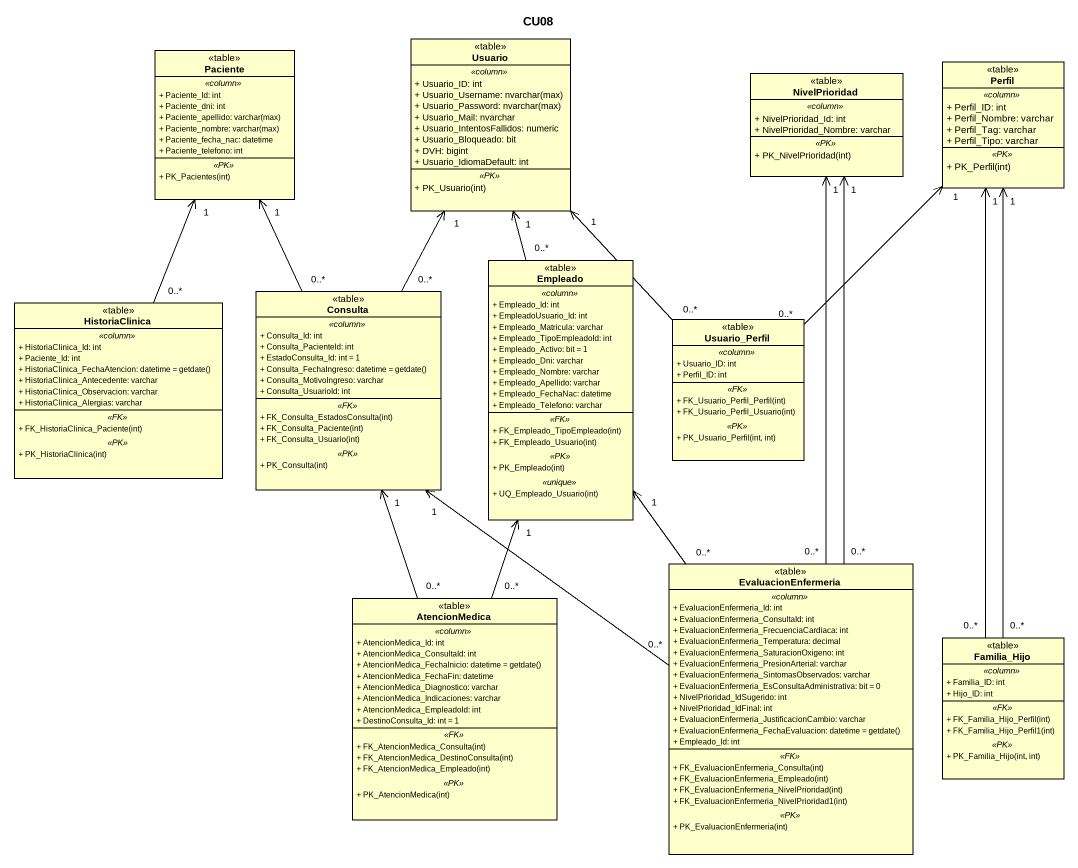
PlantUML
@startuml
title CU08
hide circle
hide empty members
skinparam classAttributeIconSize 0
class Paciente <<table>> {
  .. <<column>> ..
  + Paciente_Id: int
  + Paciente_dni: int
  {field} + Paciente_apellido: varchar(max)
  {field} + Paciente_nombre: varchar(max)
  + Paciente_fecha_nac: datetime
  + Paciente_telefono: int
  .. <<PK>> ..
  + PK_Pacientes(int)
}
class Usuario <<table>> {
  .. <<column>> ..
  + Usuario_ID: int
  {field} + Usuario_Username: nvarchar(max)
  {field} + Usuario_Password: nvarchar(max)
  + Usuario_Mail: nvarchar
  + Usuario_IntentosFallidos: numeric
  + Usuario_Bloqueado: bit
  + DVH: bigint
  + Usuario_IdiomaDefault: int
  .. <<PK>> ..
  + PK_Usuario(int)
}
class Perfil <<table>> {
  .. <<column>> ..
  + Perfil_ID: int
  + Perfil_Nombre: varchar
  + Perfil_Tag: varchar
  + Perfil_Tipo: varchar
  .. <<PK>> ..
  + PK_Perfil(int)
}
class NivelPrioridad <<table>> {
  .. <<column>> ..
  + NivelPrioridad_Id: int
  + NivelPrioridad_Nombre: varchar
  .. <<PK>> ..
  + PK_NivelPrioridad(int)
}
class Empleado <<table>> {
  .. <<column>> ..
  + Empleado_Id: int
  + EmpleadoUsuario_Id: int
  + Empleado_Matricula: varchar
  + Empleado_TipoEmpleadoId: int
  + Empleado_Activo: bit = 1
  + Empleado_Dni: varchar
  + Empleado_Nombre: varchar
  + Empleado_Apellido: varchar
  + Empleado_FechaNac: datetime
  + Empleado_Telefono: varchar
  .. <<FK>> ..
  + FK_Empleado_TipoEmpleado(int)
  + FK_Empleado_Usuario(int)
  .. <<PK>> ..
  + PK_Empleado(int)
  .. <<unique>> ..
  + UQ_Empleado_Usuario(int)
}
class HistoriaClinica <<table>> {
  .. <<column>> ..
  + HistoriaClinica_Id: int
  + Paciente_Id: int
  {field} + HistoriaClinica_FechaAtencion: datetime = getdate()
  + HistoriaClinica_Antecedente: varchar
  + HistoriaClinica_Observacion: varchar
  + HistoriaClinica_Alergias: varchar
  .. <<FK>> ..
  + FK_HistoriaClinica_Paciente(int)
  .. <<PK>> ..
  + PK_HistoriaClinica(int)
}
class Consulta <<table>> {
  .. <<column>> ..
  + Consulta_Id: int
  + Consulta_PacienteId: int
  + EstadoConsulta_Id: int = 1
  {field} + Consulta_FechaIngreso: datetime = getdate()
  + Consulta_MotivoIngreso: varchar
  + Consulta_UsuarioId: int
  .. <<FK>> ..
  + FK_Consulta_EstadosConsulta(int)
  + FK_Consulta_Paciente(int)
  + FK_Consulta_Usuario(int)
  .. <<PK>> ..
  + PK_Consulta(int)
}
class Usuario_Perfil <<table>> {
  .. <<column>> ..
  + Usuario_ID: int
  + Perfil_ID: int
  .. <<FK>> ..
  + FK_Usuario_Perfil_Perfil(int)
  + FK_Usuario_Perfil_Usuario(int)
  .. <<PK>> ..
  + PK_Usuario_Perfil(int, int)
}
class EvaluacionEnfermeria <<table>> {
  .. <<column>> ..
  + EvaluacionEnfermeria_Id: int
  + EvaluacionEnfermeria_ConsultaId: int
  + EvaluacionEnfermeria_FrecuenciaCardiaca: int
  + EvaluacionEnfermeria_Temperatura: decimal
  + EvaluacionEnfermeria_SaturacionOxigeno: int
  + EvaluacionEnfermeria_PresionArterial: varchar
  + EvaluacionEnfermeria_SintomasObservados: varchar
  + EvaluacionEnfermeria_EsConsultaAdministrativa: bit = 0
  + NivelPrioridad_IdSugerido: int
  + NivelPrioridad_IdFinal: int
  + EvaluacionEnfermeria_JustificacionCambio: varchar
  {field} + EvaluacionEnfermeria_FechaEvaluacion: datetime = getdate()
  + Empleado_Id: int
  .. <<FK>> ..
  + FK_EvaluacionEnfermeria_Consulta(int)
  + FK_EvaluacionEnfermeria_Empleado(int)
  + FK_EvaluacionEnfermeria_NivelPrioridad(int)
  + FK_EvaluacionEnfermeria_NivelPrioridad1(int)
  .. <<PK>> ..
  + PK_EvaluacionEnfermeria(int)
}
class AtencionMedica <<table>> {
  .. <<column>> ..
  + AtencionMedica_Id: int
  + AtencionMedica_ConsultaId: int
  {field} + AtencionMedica_FechaInicio: datetime = getdate()
  + AtencionMedica_FechaFin: datetime
  + AtencionMedica_Diagnostico: varchar
  + AtencionMedica_Indicaciones: varchar
  + AtencionMedica_EmpleadoId: int
  + DestinoConsulta_Id: int = 1
  .. <<FK>> ..
  + FK_AtencionMedica_Consulta(int)
  + FK_AtencionMedica_DestinoConsulta(int)
  + FK_AtencionMedica_Empleado(int)
  .. <<PK>> ..
  + PK_AtencionMedica(int)
}
class Familia_Hijo <<table>> {
  .. <<column>> ..
  + Familia_ID: int
  + Hijo_ID: int
  .. <<FK>> ..
  + FK_Familia_Hijo_Perfil(int)
  + FK_Familia_Hijo_Perfil1(int)
  .. <<PK>> ..
  + PK_Familia_Hijo(int, int)
}
Empleado "0..*" -up-> "1" Usuario
HistoriaClinica "0..*" -up-> "1" Paciente
Consulta "0..*" -up-> "1" Paciente
Consulta "0..*" -up-> "1" Usuario
Usuario_Perfil "0..*" -up-> "1" Usuario
Usuario_Perfil "0..*" -up-> "1" Perfil
EvaluacionEnfermeria "0..*" -up-> "1" NivelPrioridad
EvaluacionEnfermeria "0..*" -up-> "1" NivelPrioridad
EvaluacionEnfermeria "0..*" -up-> "1" Empleado
EvaluacionEnfermeria "0..*" -up-> "1" Consulta
AtencionMedica "0..*" -up-> "1" Empleado
AtencionMedica "0..*" -up-> "1" Consulta
Familia_Hijo "0..*" -up-> "1" Perfil
Familia_Hijo "0..*" -up-> "1" Perfil
@enduml
